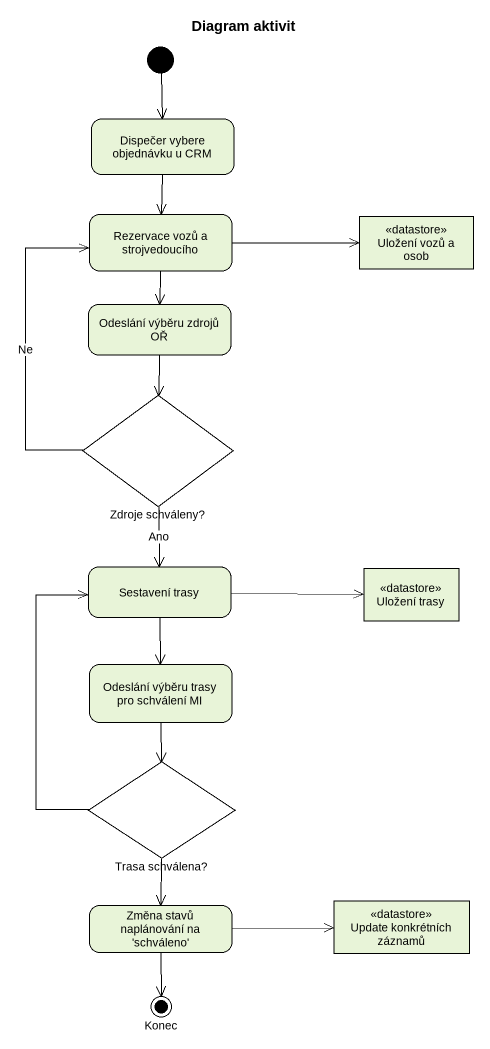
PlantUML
@startuml
title Diagram aktivit
hide empty description
state "Dispečer vybere objednávku u CRM" as Dispečer_vybere_objednávku
state "Rezervace vozů a strojvedoucího" as Rezervace_vozů_a
state "Uložení vozů a osob" as Uložení_vozů_a_osob <<datastore>>
state "Odeslání výběru zdrojů OŘ" as Odeslání_výběru_zdrojů_OŘ
state "Zdroje schváleny?" as Zdroje_schváleny <<choice>>
state "Sestavení trasy" as Sestavení_trasy
state "Uložení trasy" as Uložení_trasy <<datastore>>
state "Odeslání výběru trasy pro schválení MI" as Odeslání_výběru_trasy_pro
state "Trasa schválena?" as Trasa_schválena <<choice>>
state "Změna stavů naplánování na 'schváleno'" as Změna_stavů_naplánování_na
state "Update konkrétních záznamů" as Update_konkrétních_záznamů <<datastore>>
state Konec <<end>>
[*] --> Dispečer_vybere_objednávku
Dispečer_vybere_objednávku --> Rezervace_vozů_a
Rezervace_vozů_a -right-> Uložení_vozů_a_osob
Rezervace_vozů_a --> Odeslání_výběru_zdrojů_OŘ
Odeslání_výběru_zdrojů_OŘ --> Zdroje_schváleny
Zdroje_schváleny -up-> Rezervace_vozů_a : Ne
Zdroje_schváleny --> Sestavení_trasy : Ano
Sestavení_trasy -right-> Uložení_trasy
Sestavení_trasy --> Odeslání_výběru_trasy_pro
Odeslání_výběru_trasy_pro --> Trasa_schválena
Trasa_schválena -up-> Sestavení_trasy
Trasa_schválena --> Změna_stavů_naplánování_na
Změna_stavů_naplánování_na -right-> Update_konkrétních_záznamů
Změna_stavů_naplánování_na --> Konec
@enduml
